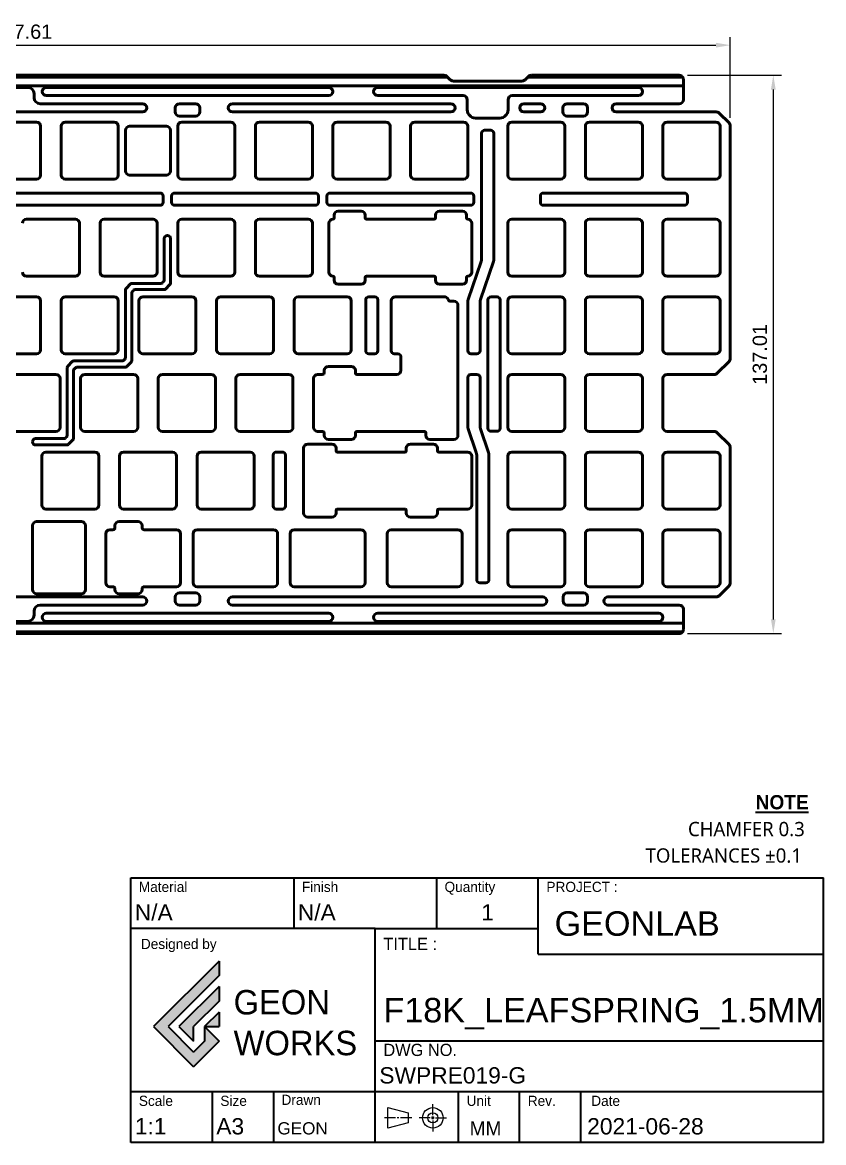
# Model space of a CAD drawing. Header units: millimetres. Extents: x 28 to 419, y 1 to 276.
# Drawn here: x 222 to 418.6, y 1 to 275.9 of the extents above; entities that cross this region are included whole.
import ezdxf

# ---------------------------------------------------------------- set-up
doc = ezdxf.new("R2010")
doc.units = ezdxf.units.MM
doc.header["$LTSCALE"] = 0.75
for name, color, linetype, lineweight in [('Dimensions', 7, 'Continuous', 25), ('TitleBlock', 7, 'Continuous', 35), ('Visible', 7, 'Continuous', 50)]:
    doc.layers.add(name, color=color, linetype=linetype, lineweight=lineweight)
doc.layers.add('SLD-0', color=7, linetype='Continuous')
doc.styles.add('MtXpl___1', font='')
doc.styles.add('MtXpl_Century_Gothic', font='GOTHIC.TTF')
doc.styles.add('MtXpl_OCR-A_BT', font='')
doc.styles.add('MtXpl_OCR-A_BT_1', font='')
doc.styles.get("Standard").update_dxf_attribs({"font": 'arial.ttf'})
doc.styles.get('MtXpl___1').set_extended_font_data('Malgun Gothic')
doc.styles.get('MtXpl_OCR-A_BT').set_extended_font_data('OCR-A BT')
doc.styles.get('MtXpl_OCR-A_BT_1').set_extended_font_data('OCR-A BT', bold=True)
doc.dimstyles.new('ISO-25', dxfattribs={"dimtxt": 3.5, "dimasz": 3.5, "dimexe": 2, "dimexo": 2, "dimgap": 1.5, "dimtad": 1, "dimdsep": 46, "dimtxsty": 'Standard', "dimcen": 0, "dimclrd": 256, "dimclre": 256, "dimclrt": 256, "dimazin": 2, "dimtp": 0.1, "dimtm": 0.1, "dimtfac": 0.714, "dimtmove": 0, "dimatfit": 3, "dimfxl": 1, "dimarcsym": 0})

# ---------------------------------------------------------------- blocks, each defined once
blk = doc.blocks.new('TITLEGW')
h = blk.add_hatch(color=256)
h.dxf.hatch_style = 1
h.paths.add_polyline_path([(-148.32, 40.97), (-148.32, 44.55), (-164.4, 28.46), (-154.57, 18.63), (-148.32, 24.89), (-151.89, 28.46), (-151.89, 24.89), (-154.57, 22.21), (-160.83, 28.46)])
h.paths.add_polyline_path([(-148.32, 34.72), (-148.32, 38.29), (-158.15, 28.46), (-154.57, 24.89), (-154.57, 28.46)], flags=17)
h.paths.add_polyline_path([(-148.32, 32.04), (-151.89, 28.46), (-148.32, 28.46)], flags=16)
for p, q in [((-170, 0), (-170, 65)), ((-170, 65), (0, 65)), ((-130, 65), (-130, 52.5)), ((-95, 65), (-95, 52.5)), ((-70, 46.25), (-70, 65)), ((0, 0), (0, 65)), ((-110, 52.5), (-170, 52.5)), ((-110, 0), (-110, 52.5)), ((-110, 52.5), (-70, 52.5)), ((-148.32, 44.55), (-164.4, 28.46)), ((-148.32, 44.55), (-148.32, 40.97)), ((-70, 46.25), (0, 46.25)), ((-148.32, 40.97), (-160.83, 28.46)), ((-148.32, 38.29), (-158.15, 28.46)), ((-148.32, 38.29), (-148.32, 34.72)), ((-148.32, 34.72), (-154.57, 28.46)), ((-148.32, 32.04), (-151.89, 28.46)), ((-148.32, 32.04), (-148.32, 28.46)), ((-164.4, 28.46), (-154.57, 18.63)), ((-160.83, 28.46), (-154.57, 22.21)), ((-158.15, 28.46), (-154.57, 24.89)), ((-154.57, 24.89), (-154.57, 28.46)), ((-151.89, 28.46), (-148.32, 24.89)), ((-151.89, 28.46), (-151.89, 24.89)), ((-151.89, 28.46), (-148.32, 28.46)), ((-148.32, 24.89), (-154.57, 18.63)), ((-151.89, 24.89), (-154.57, 22.21)), ((-110, 25), (0, 25)), ((-170, 12.5), (0, 12.5)), ((-150, 12.5), (-150, 0)), ((-135, 12.5), (-135, 0)), ((-89.58, 0), (-89.58, 12.5)), ((-74.58, 0), (-74.58, 12.5)), ((-59.58, 0), (-59.58, 12.5)), ((-95.57, 6.07), (-96.17, 6.07)), ((-95.87, 5.77), (-95.87, 6.37)), ((0, 0), (-170, 0))]:
    blk.add_line(p, q)
at = {"layer": 'SLD-0'}
for p, q in [((-106.93, 3.55), (-106.93, 8.59)), ((-106.93, 8.59), (-101.89, 7.33)), ((-95.87, 6.7), (-95.87, 9.44)), ((-105.04, 6.07), (-107.77, 6.07)), ((-104.2, 6.07), (-104.62, 6.07)), ((-101.05, 6.07), (-103.78, 6.07)), ((-101.89, 7.33), (-101.89, 4.81)), ((-96.5, 6.07), (-99.24, 6.07)), ((-95.24, 6.07), (-92.51, 6.07)), ((-95.24, 6.07), (-92.51, 6.07)), ((-101.89, 4.81), (-106.93, 3.55)), ((-95.87, 5.44), (-95.87, 2.71))]:
    blk.add_line(p, q, dxfattribs=at)
for radius in [2.52, 1.26]:
    blk.add_circle((-95.87, 6.07), radius, dxfattribs=at)
for s, height, style, p in [('%%UNOTE', 3.5, 'MtXpl_OCR-A_BT_1', (-16.67, 81.78)), ('CHAMFER 0.3', 3.5, 'MtXpl___1', (-33.28, 75.19)), ('TOLERANCES ±0.1', 3.5, 'MtXpl___1', (-43.68, 68.7)), ('Material', 2.5, 'MtXpl_OCR-A_BT', (-168, 61.5)), ('Finish', 2.5, 'MtXpl_OCR-A_BT', (-128, 61.5)), ('Quantity', 2.5, 'MtXpl_OCR-A_BT', (-93, 61.5)), ('PROJECT :', 2.5, 'MtXpl_OCR-A_BT', (-68, 61.5)), ('Designed by', 2.5, 'MtXpl_OCR-A_BT', (-167.5, 47.5)), ('TITLE :', 3, 'MtXpl_OCR-A_BT', (-108, 47.25)), ('DWG NO.', 3, 'MtXpl_OCR-A_BT', (-108, 21.25)), ('Scale', 2.5, 'MtXpl_OCR-A_BT', (-168, 9)), ('Size', 2.5, 'MtXpl_OCR-A_BT', (-148, 9)), ('Drawn', 2.5, 'MtXpl_OCR-A_BT', (-133, 9.25)), ('Unit', 2.5, 'MtXpl_OCR-A_BT', (-87.58, 9)), ('Rev.', 2.5, 'MtXpl_OCR-A_BT', (-72.58, 9)), ('Date', 2.5, 'MtXpl_OCR-A_BT', (-57, 9)), ('MM', 3.5, 'MtXpl_Century_Gothic', (-86.85, 1.75))]:
    blk.add_text(s, height=height, dxfattribs=dict(style=style)).set_placement(p)
at = {"insert": (-144.75, 37.44), "char_height": 6, "attachment_point": 1}
blk.add_mtext_dynamic_manual_height_columns('{\\fa Astro Space|b0|i0|c0|p2;GEON^JWORKS}', width=29.3157, gutter_width=12.5, heights=[0], dxfattribs=at)
for tag, p, height in [("MAT'L", (-169, 54.5), 4), ('FINISH', (-129, 54.5), 4), ('QUANTITY', (-84, 54.5), 4), ('PROJECT', (-66, 50.75), 6), ('TITLE_1', (-108, 29.5), 6), ('DWG_NO', (-109, 14.5), 4), ('SCALE', (-169, 2), 4), ('SIZE', (-149, 2), 4), ('CREATED_DATE', (-58, 2), 4), ('DRAWN', (-134, 2), 3)]:
    blk.add_attdef(tag, p, '', height=height)
blk = doc.blocks.new('*D18')
at = {"layer": 'Defpoints', "color": 0, "transparency": 16777216}
for p in [(395.685834, 270.313647), (48.073334, 250.514657), (395.685834, 250.514657)]:
    blk.add_point(p, dxfattribs=at)
at = {"layer": 'Dimensions', "lineweight": -2, "transparency": 16777216}
for p, q in [((48.073334, 252.514657), (48.073334, 272.313647)), ((395.685834, 252.514657), (395.685834, 272.313647)), ((51.573334, 270.313647), (392.185834, 270.313647))]:
    blk.add_line(p, q, dxfattribs=at)
at = {"layer": 'Dimensions', "transparency": 16777216}
for points in [[(51.573334, 270.89698), (51.573334, 269.730314), (48.073334, 270.313647)], [(392.185834, 270.89698), (392.185834, 269.730314), (395.685834, 270.313647)]]:
    blk.add_solid(points, dxfattribs=at)
at = {"layer": 'Dimensions', "transparency": 16777216, "insert": (221.879584, 273.601846), "char_height": 3.5, "attachment_point": 5}
blk.add_mtext('347.61', dxfattribs=at)
blk = doc.blocks.new('*D19')
at = {"layer": 'Defpoints', "color": 0, "transparency": 16777216}
for p in [(383.185834, 262.928871), (383.185834, 125.916371), (406.251896, 125.916371)]:
    blk.add_point(p, dxfattribs=at)
at = {"layer": 'Dimensions', "lineweight": -2, "transparency": 16777216}
for p, q in [((385.185834, 262.928871), (408.251896, 262.928871)), ((406.251896, 259.428871), (406.251896, 129.416371)), ((385.185834, 125.916371), (408.251896, 125.916371))]:
    blk.add_line(p, q, dxfattribs=at)
at = {"layer": 'Dimensions', "transparency": 16777216}
for points in [[(405.668563, 259.428871), (406.835229, 259.428871), (406.251896, 262.928871)], [(405.668563, 129.416371), (406.835229, 129.416371), (406.251896, 125.916371)]]:
    blk.add_solid(points, dxfattribs=at)
at = {"layer": 'Dimensions', "transparency": 16777216, "insert": (402.963697, 194.422621), "char_height": 3.5, "attachment_point": 5, "rotation": 90}
blk.add_mtext('137.01', dxfattribs=at)

msp = doc.modelspace()

# ---------------------------------------------------------------- linework, layer by layer
at = {"layer": 'Visible'}
for p, q in [((326.282, 262.5, 0.75), (59.753, 262.5, 0.75)), ((325.439, 262.929, 0.75), (60.573, 262.929, 0.75)), ((326.282, 262.5, 0.75), (326.146, 262.636, 0.75)), ((344.202, 261.454, 0.3), (328.157, 261.454, 0.3)), ((346.213, 262.636, 0.75), (346.077, 262.5, 0.75)), ((384.007, 262.5, 0.75), (346.077, 262.5, 0.75)), ((383.186, 262.929, 0.75), (346.92, 262.929, 0.75)), ((384.186, 260.358, 0.75), (59.573, 260.358, 0.75)), ((220.38, 259.923, 0.75), (223.38, 259.923, 0.75)), ((224.88, 258.423, 0.75), (224.88, 257.429, 0.75)), ((227.88, 259.929, 0.75), (297.186, 259.929, 0.75)), ((309.186, 259.929, 0.75), (373.186, 259.929, 0.75)), ((384.186, 256.929, 0.75), (384.186, 260.358, 0.75)), ((251.533, 255.929, 0.75), (226.38, 255.929, 0.75)), ((297.186, 257.929, 0.75), (227.88, 257.929, 0.75)), ((260.533, 255.929, 0.75), (264.533, 255.929, 0.75)), ((327.177, 255.929, 0.75), (273.533, 255.929, 0.75)), ((330.177, 257.929, 0.75), (309.186, 257.929, 0.75)), ((331.177, 254.429, 0.75), (331.177, 256.929, 0.75)), ((341.171, 256.929, 0.75), (341.171, 254.429, 0.75)), ((373.186, 257.929, 0.75), (342.171, 257.929, 0.75)), ((345.033, 255.929, 0.75), (349.177, 255.929, 0.75)), ((355.636, 255.929, 0.75), (359.686, 255.929, 0.75)), ((367.686, 255.929, 0.75), (383.186, 255.929, 0.75)), ((251.533, 253.929, 0.75), (192.226, 253.929, 0.75)), ((259.533, 253.929, 0.75), (259.533, 254.929, 0.75)), ((264.533, 252.929, 0.75), (260.533, 252.929, 0.75)), ((265.533, 254.929, 0.75), (265.533, 253.929, 0.75)), ((327.177, 253.929, 0.75), (273.533, 253.929, 0.75)), ((349.177, 253.929, 0.75), (345.033, 253.929, 0.75)), ((354.636, 253.929, 0.75), (354.636, 254.929, 0.75)), ((359.686, 252.929, 0.75), (355.636, 252.929, 0.75)), ((360.686, 254.929, 0.75), (360.686, 253.929, 0.75)), ((392.272, 253.929, 0.75), (367.686, 253.929, 0.75)), ((395.393, 251.222, 0.75), (392.979, 253.636, 0.75)), ((213.498, 251.429, 0.75), (225.498, 251.429, 0.75)), ((226.498, 250.429, 0.75), (226.498, 238.429, 0.75)), ((231.548, 238.429, 0.75), (231.548, 250.429, 0.75)), ((232.548, 251.429, 0.75), (244.548, 251.429, 0.75)), ((245.548, 250.429, 0.75), (245.548, 238.429, 0.75)), ((248.336, 250.429, 0.75), (257.336, 250.429, 0.75)), ((260.123, 238.429, 0.75), (260.123, 250.429, 0.75)), ((261.123, 251.429, 0.75), (273.123, 251.429, 0.75)), ((274.123, 250.429, 0.75), (274.123, 238.429, 0.75)), ((279.173, 238.429, 0.75), (279.173, 250.429, 0.75)), ((280.173, 251.429, 0.75), (292.173, 251.429, 0.75)), ((293.173, 250.429, 0.75), (293.173, 238.429, 0.75)), ((298.223, 238.429, 0.75), (298.223, 250.429, 0.75)), ((299.223, 251.429, 0.75), (311.223, 251.429, 0.75)), ((312.223, 250.429, 0.75), (312.223, 238.429, 0.75)), ((317.273, 238.429, 0.75), (317.273, 250.429, 0.75)), ((318.273, 251.429, 0.75), (330.273, 251.429, 0.75)), ((331.273, 250.429, 0.75), (331.273, 238.429, 0.75)), ((339.171, 252.429, 0.75), (333.177, 252.429, 0.75)), ((341.086, 238.429, 0.75), (341.086, 250.429, 0.75)), ((342.086, 251.429, 0.75), (354.086, 251.429, 0.75)), ((355.086, 250.429, 0.75), (355.086, 238.429, 0.75)), ((360.136, 238.429, 0.75), (360.136, 250.429, 0.75)), ((361.136, 251.429, 0.75), (373.136, 251.429, 0.75)), ((374.136, 250.429, 0.75), (374.136, 238.429, 0.75)), ((379.186, 238.429, 0.75), (379.186, 250.429, 0.75)), ((380.186, 251.429, 0.75), (392.186, 251.429, 0.75)), ((393.186, 250.429, 0.75), (393.186, 238.429, 0.75)), ((395.686, 193.431, 0.75), (395.686, 250.515, 0.75)), ((247.336, 239.429, 0.75), (247.336, 249.429, 0.75)), ((258.336, 249.429, 0.75), (258.336, 239.429, 0.75)), ((334.68, 239.429, 0.75), (334.68, 248.679, 0.75)), ((335.43, 249.429, 0.75), (336.93, 249.429, 0.75)), ((337.68, 248.679, 0.75), (337.68, 239.429, 0.75)), ((334.679, 226.616, 0.75), (334.68, 239.429, 0.75)), ((337.68, 239.429, 0.75), (337.679, 226.616, 0.75)), ((225.498, 237.429, 0.75), (213.498, 237.429, 0.75)), ((244.548, 237.429, 0.75), (232.548, 237.429, 0.75)), ((257.336, 238.429, 0.75), (248.336, 238.429, 0.75)), ((273.123, 237.429, 0.75), (261.123, 237.429, 0.75)), ((292.173, 237.429, 0.75), (280.173, 237.429, 0.75)), ((311.223, 237.429, 0.75), (299.223, 237.429, 0.75)), ((330.273, 237.429, 0.75), (318.273, 237.429, 0.75)), ((354.086, 237.429, 0.75), (342.086, 237.429, 0.75)), ((373.136, 237.429, 0.75), (361.136, 237.429, 0.75)), ((392.186, 237.429, 0.75), (380.186, 237.429, 0.75)), ((211.748, 234.023, 0.75), (255.823, 234.023, 0.75)), ((259.373, 234.023, 0.75), (293.923, 234.023, 0.75)), ((297.473, 234.023, 0.75), (332.023, 234.023, 0.75)), ((349.861, 234.023, 0.75), (384.411, 234.023, 0.75)), ((255.823, 231.023, 0.75), (211.748, 231.023, 0.75)), ((256.573, 233.273, 0.75), (256.573, 231.773, 0.75)), ((258.623, 231.773, 0.75), (258.623, 233.273, 0.75)), ((293.923, 231.023, 0.75), (259.373, 231.023, 0.75)), ((294.673, 233.273, 0.75), (294.673, 231.773, 0.75)), ((296.723, 231.773, 0.75), (296.723, 233.273, 0.75)), ((332.023, 231.023, 0.75), (297.473, 231.023, 0.75)), ((332.773, 233.273, 0.75), (332.773, 231.773, 0.75)), ((349.111, 231.773, 0.75), (349.111, 233.273, 0.75)), ((384.411, 231.023, 0.75), (349.861, 231.023, 0.75)), ((385.161, 233.273, 0.75), (385.161, 231.773, 0.75)), ((298.483, 227.916, 0.75), (298.483, 228.578, 0.75)), ((299.483, 229.578, 0.75), (305.138, 229.578, 0.75)), ((306.138, 228.578, 0.75), (306.138, 227.916, 0.75)), ((323.359, 227.916, 0.75), (323.359, 228.578, 0.75)), ((324.359, 229.578, 0.75), (330.014, 229.578, 0.75)), ((331.014, 228.578, 0.75), (331.014, 227.916, 0.75)), ((223.023, 227.616, 0.75), (235.023, 227.616, 0.75)), ((236.023, 226.616, 0.75), (236.023, 214.616, 0.75)), ((241.073, 214.616, 0.75), (241.073, 226.616, 0.75)), ((242.073, 227.616, 0.75), (254.073, 227.616, 0.75)), ((255.073, 226.616, 0.75), (255.073, 214.616, 0.75)), ((260.123, 214.616, 0.75), (260.123, 226.616, 0.75)), ((261.123, 227.616, 0.75), (273.123, 227.616, 0.75)), ((274.123, 226.616, 0.75), (274.123, 214.616, 0.75)), ((279.173, 214.616, 0.75), (279.173, 226.616, 0.75)), ((280.173, 227.616, 0.75), (292.173, 227.616, 0.75)), ((293.173, 226.616, 0.75), (293.173, 214.616, 0.75)), ((297.224, 214.616, 0.75), (297.224, 226.616, 0.75)), ((306.438, 227.616, 0.75), (323.059, 227.616, 0.75)), ((332.272, 226.616, 0.75), (332.272, 214.616, 0.75)), ((334.679, 217.906, 0.75), (334.679, 226.616, 0.75)), ((337.679, 226.616, 0.75), (337.679, 217.906, 0.75)), ((341.086, 214.616, 0.75), (341.086, 226.616, 0.75)), ((342.086, 227.616, 0.75), (354.086, 227.616, 0.75)), ((355.086, 226.616, 0.75), (355.086, 214.616, 0.75)), ((360.136, 214.616, 0.75), (360.136, 226.616, 0.75)), ((361.136, 227.616, 0.75), (373.136, 227.616, 0.75)), ((374.136, 226.616, 0.75), (374.136, 214.616, 0.75)), ((379.186, 214.616, 0.75), (379.186, 226.616, 0.75)), ((380.186, 227.616, 0.75), (392.186, 227.616, 0.75)), ((393.186, 226.616, 0.75), (393.186, 214.616, 0.75)), ((256.823, 212.673, 0.75), (256.823, 222.866, 0.75)), ((257.573, 223.616, 0.75), (257.623, 223.616, 0.75)), ((258.373, 222.866, 0.75), (258.373, 211.923, 0.75)), ((331.403, 207.878, 0.75), (334.574, 217.266, 0.75)), ((337.574, 217.266, 0.75), (334.403, 207.878, 0.75)), ((235.023, 213.616, 0.75), (223.023, 213.616, 0.75)), ((254.073, 213.616, 0.75), (242.073, 213.616, 0.75)), ((247.445, 210.613, 0.75), (248.552, 211.72, 0.75)), ((248.905, 211.866, 0.75), (256.016, 211.866, 0.75)), ((256.677, 212.32, 0.75), (256.37, 212.013, 0.75)), ((273.123, 213.616, 0.75), (261.123, 213.616, 0.75)), ((292.173, 213.616, 0.75), (280.173, 213.616, 0.75)), ((298.483, 212.654, 0.75), (298.483, 213.317, 0.75)), ((306.138, 213.316, 0.75), (306.138, 212.654, 0.75)), ((323.059, 213.616, 0.75), (306.438, 213.616, 0.75)), ((323.359, 212.654, 0.75), (323.359, 213.316, 0.75)), ((331.014, 213.317, 0.75), (331.014, 212.654, 0.75)), ((354.086, 213.616, 0.75), (342.086, 213.616, 0.75)), ((373.136, 213.616, 0.75), (361.136, 213.616, 0.75)), ((392.186, 213.616, 0.75), (380.186, 213.616, 0.75)), ((247.298, 193.623, 0.75), (247.298, 210.259, 0.75)), ((248.848, 209.509, 0.75), (248.848, 192.873, 0.75)), ((248.995, 209.863, 0.75), (249.302, 210.17, 0.75)), ((256.766, 210.316, 0.75), (249.655, 210.316, 0.75)), ((258.227, 211.57, 0.75), (257.12, 210.463, 0.75)), ((305.138, 211.654, 0.75), (299.483, 211.654, 0.75)), ((330.014, 211.654, 0.75), (324.359, 211.654, 0.75)), ((213.498, 208.566, 0.75), (225.498, 208.566, 0.75)), ((226.498, 207.566, 0.75), (226.498, 195.566, 0.75)), ((231.548, 195.566, 0.75), (231.548, 207.566, 0.75)), ((232.548, 208.566, 0.75), (244.548, 208.566, 0.75)), ((245.548, 207.566, 0.75), (245.548, 195.566, 0.75)), ((250.598, 195.566, 0.75), (250.598, 207.566, 0.75)), ((251.598, 208.566, 0.75), (263.598, 208.566, 0.75)), ((264.598, 207.566, 0.75), (264.598, 195.566, 0.75)), ((269.648, 195.566, 0.75), (269.648, 207.566, 0.75)), ((270.648, 208.566, 0.75), (282.648, 208.566, 0.75)), ((283.648, 207.566, 0.75), (283.648, 195.566, 0.75)), ((288.698, 195.566, 0.75), (288.698, 207.566, 0.75)), ((289.698, 208.566, 0.75), (301.698, 208.566, 0.75)), ((302.698, 207.566, 0.75), (302.698, 195.566, 0.75)), ((306.242, 195.316, 0.75), (306.242, 207.816, 0.75)), ((306.992, 208.566, 0.75), (308.492, 208.566, 0.75)), ((309.242, 207.816, 0.75), (309.242, 195.316, 0.75)), ((312.511, 207.566, 0.75), (312.511, 195.316, 0.75)), ((313.511, 208.566, 0.75), (325.511, 208.566, 0.75)), ((327.13, 207.481, 0.75), (327.892, 207.481, 0.75)), ((328.892, 206.481, 0.75), (328.892, 174.554, 0.75)), ((331.298, 195.316, 0.75), (331.298, 207.238, 0.75)), ((334.298, 207.238, 0.75), (334.298, 195.316, 0.75)), ((336.242, 176.316, 0.75), (336.242, 207.816, 0.75)), ((336.992, 208.566, 0.75), (338.492, 208.566, 0.75)), ((339.242, 207.816, 0.75), (339.242, 176.316, 0.75)), ((341.086, 195.566, 0.75), (341.086, 207.566, 0.75)), ((342.086, 208.566, 0.75), (354.086, 208.566, 0.75)), ((355.086, 207.566, 0.75), (355.086, 195.566, 0.75)), ((360.136, 195.566, 0.75), (360.136, 207.566, 0.75)), ((361.136, 208.566, 0.75), (373.136, 208.566, 0.75)), ((374.136, 207.566, 0.75), (374.136, 195.566, 0.75)), ((379.186, 195.566, 0.75), (379.186, 207.566, 0.75)), ((380.186, 208.566, 0.75), (392.186, 208.566, 0.75)), ((393.186, 207.566, 0.75), (393.186, 195.566, 0.75)), ((225.498, 194.566, 0.75), (213.498, 194.566, 0.75)), ((244.548, 194.566, 0.75), (232.548, 194.566, 0.75)), ((233.157, 191.563, 0.75), (234.264, 192.67, 0.75)), ((234.618, 192.816, 0.75), (246.491, 192.816, 0.75)), ((247.152, 193.27, 0.75), (246.845, 192.963, 0.75)), ((248.702, 192.52, 0.75), (247.595, 191.413, 0.75)), ((263.598, 194.566, 0.75), (251.598, 194.566, 0.75)), ((282.648, 194.566, 0.75), (270.648, 194.566, 0.75)), ((301.698, 194.566, 0.75), (289.698, 194.566, 0.75)), ((308.492, 194.566, 0.75), (306.992, 194.566, 0.75)), ((314.142, 194.566, 0.75), (313.261, 194.566, 0.75)), ((314.892, 190.516, 0.75), (314.892, 193.816, 0.75)), ((333.548, 194.566, 0.75), (332.048, 194.566, 0.75)), ((354.086, 194.566, 0.75), (342.086, 194.566, 0.75)), ((373.136, 194.566, 0.75), (361.136, 194.566, 0.75)), ((392.186, 194.566, 0.75), (380.186, 194.566, 0.75)), ((392.479, 189.809, 0.75), (395.393, 192.723, 0.75)), ((233.011, 174.573, 0.75), (233.011, 191.209, 0.75)), ((234.561, 190.459, 0.75), (234.561, 173.823, 0.75)), ((234.707, 190.813, 0.75), (235.014, 191.12, 0.75)), ((247.241, 191.266, 0.75), (235.368, 191.266, 0.75)), ((296.095, 190.016, 0.75), (296.095, 190.478, 0.75)), ((297.095, 191.478, 0.75), (302.743, 191.478, 0.75)), ((303.743, 190.478, 0.75), (303.743, 189.816, 0.75)), ((218.261, 189.516, 0.75), (230.261, 189.516, 0.75)), ((231.261, 188.516, 0.75), (231.261, 176.516, 0.75)), ((236.311, 176.516, 0.75), (236.311, 188.516, 0.75)), ((237.311, 189.516, 0.75), (249.311, 189.516, 0.75)), ((250.311, 188.516, 0.75), (250.311, 176.516, 0.75)), ((255.361, 176.516, 0.75), (255.361, 188.516, 0.75)), ((256.361, 189.516, 0.75), (268.361, 189.516, 0.75)), ((269.361, 188.516, 0.75), (269.361, 176.516, 0.75)), ((274.411, 176.516, 0.75), (274.411, 188.516, 0.75)), ((275.411, 189.516, 0.75), (287.411, 189.516, 0.75)), ((288.411, 188.516, 0.75), (288.411, 176.516, 0.75)), ((293.461, 188.516, 0.75), (293.461, 176.516, 0.75)), ((295.595, 189.516, 0.75), (294.461, 189.516, 0.75)), ((304.043, 189.516, 0.75), (313.899, 189.516, 0.75)), ((331.298, 176.845, 0.75), (331.298, 188.766, 0.75)), ((332.048, 189.516, 0.75), (333.548, 189.516, 0.75)), ((334.298, 188.766, 0.75), (334.298, 176.845, 0.75)), ((341.086, 176.516, 0.75), (341.086, 188.516, 0.75)), ((342.086, 189.516, 0.75), (354.086, 189.516, 0.75)), ((355.086, 188.516, 0.75), (355.086, 176.516, 0.75)), ((360.136, 176.516, 0.75), (360.136, 188.516, 0.75)), ((361.136, 189.516, 0.75), (373.136, 189.516, 0.75)), ((374.136, 188.516, 0.75), (374.136, 176.516, 0.75)), ((379.186, 176.516, 0.75), (379.186, 188.516, 0.75)), ((380.186, 189.516, 0.75), (391.772, 189.516, 0.75)), ((333.383, 170.343, 0.75), (331.403, 176.205, 0.75)), ((334.403, 176.205, 0.75), (336.383, 170.343, 0.75)), ((230.261, 175.516, 0.75), (218.261, 175.516, 0.75)), ((225.236, 173.766, 0.75), (232.204, 173.766, 0.75)), ((232.864, 174.22, 0.75), (232.557, 173.913, 0.75)), ((234.414, 173.47, 0.75), (233.307, 172.363, 0.75)), ((249.311, 175.516, 0.75), (237.311, 175.516, 0.75)), ((268.361, 175.516, 0.75), (256.361, 175.516, 0.75)), ((287.411, 175.516, 0.75), (275.411, 175.516, 0.75)), ((294.461, 175.516, 0.75), (295.595, 175.516, 0.75)), ((296.095, 174.554, 0.75), (296.095, 175.016, 0.75)), ((302.75, 173.554, 0.75), (297.095, 173.554, 0.75)), ((303.75, 175.216, 0.75), (303.75, 174.554, 0.75)), ((304.05, 175.516, 0.75), (320.671, 175.516, 0.75)), ((320.971, 174.554, 0.75), (320.971, 175.216, 0.75)), ((327.892, 173.554, 0.75), (321.971, 173.554, 0.75)), ((338.492, 175.566, 0.75), (336.992, 175.566, 0.75)), ((354.086, 175.516, 0.75), (342.086, 175.516, 0.75)), ((373.136, 175.516, 0.75), (361.136, 175.516, 0.75)), ((391.772, 175.516, 0.75), (380.186, 175.516, 0.75)), ((395.393, 172.309, 0.75), (392.479, 175.223, 0.75)), ((224.486, 172.966, 0.75), (224.486, 173.016, 0.75)), ((232.954, 172.216, 0.75), (225.236, 172.216, 0.75)), ((227.786, 170.466, 0.75), (239.786, 170.466, 0.75)), ((246.836, 170.466, 0.75), (258.836, 170.466, 0.75)), ((265.886, 170.466, 0.75), (277.886, 170.466, 0.75)), ((284.302, 170.466, 0.75), (285.802, 170.466, 0.75)), ((291.025, 155.504, 0.75), (291.025, 171.428, 0.75)), ((292.025, 172.428, 0.75), (297.98, 172.428, 0.75)), ((298.98, 171.428, 0.75), (298.98, 170.766, 0.75)), ((299.28, 170.466, 0.75), (315.901, 170.466, 0.75)), ((316.201, 170.766, 0.75), (316.201, 171.428, 0.75)), ((317.201, 172.428, 0.75), (322.856, 172.428, 0.75)), ((323.856, 171.428, 0.75), (323.856, 170.766, 0.75)), ((324.156, 170.466, 0.75), (331.273, 170.466, 0.75)), ((342.086, 170.466, 0.75), (354.086, 170.466, 0.75)), ((361.136, 170.466, 0.75), (373.136, 170.466, 0.75)), ((380.186, 170.466, 0.75), (392.186, 170.466, 0.75)), ((395.686, 138.331, 0.75), (395.686, 171.602, 0.75)), ((226.786, 157.466, 0.75), (226.786, 169.466, 0.75)), ((240.786, 169.466, 0.75), (240.786, 157.466, 0.75)), ((245.836, 157.466, 0.75), (245.836, 169.466, 0.75)), ((259.836, 169.466, 0.75), (259.836, 157.466, 0.75)), ((264.886, 157.466, 0.75), (264.886, 169.466, 0.75)), ((278.886, 169.466, 0.75), (278.886, 157.466, 0.75)), ((283.552, 157.216, 0.75), (283.552, 169.716, 0.75)), ((286.552, 169.716, 0.75), (286.552, 157.216, 0.75)), ((332.273, 169.466, 0.75), (332.273, 157.466, 0.75)), ((333.488, 139.166, 0.75), (333.488, 169.703, 0.75)), ((336.488, 169.703, 0.75), (336.488, 139.166, 0.75)), ((341.086, 157.466, 0.75), (341.086, 169.466, 0.75)), ((355.086, 169.466, 0.75), (355.086, 157.466, 0.75)), ((360.136, 157.466, 0.75), (360.136, 169.466, 0.75)), ((374.136, 169.466, 0.75), (374.136, 157.466, 0.75)), ((379.186, 157.466, 0.75), (379.186, 169.466, 0.75)), ((393.186, 169.466, 0.75), (393.186, 157.466, 0.75)), ((239.786, 156.466, 0.75), (227.786, 156.466, 0.75)), ((258.836, 156.466, 0.75), (246.836, 156.466, 0.75)), ((277.886, 156.466, 0.75), (265.886, 156.466, 0.75)), ((285.802, 156.466, 0.75), (284.302, 156.466, 0.75)), ((297.98, 154.504, 0.75), (292.025, 154.504, 0.75)), ((298.98, 156.166, 0.75), (298.98, 155.504, 0.75)), ((315.901, 156.466, 0.75), (299.28, 156.466, 0.75)), ((316.201, 155.504, 0.75), (316.201, 156.166, 0.75)), ((322.856, 154.504, 0.75), (317.201, 154.504, 0.75)), ((323.856, 156.166, 0.75), (323.856, 155.504, 0.75)), ((331.273, 156.466, 0.75), (324.156, 156.466, 0.75)), ((354.086, 156.466, 0.75), (342.086, 156.466, 0.75)), ((373.136, 156.466, 0.75), (361.136, 156.466, 0.75)), ((392.186, 156.466, 0.75), (380.186, 156.466, 0.75)), ((224.508, 136.717, 0.75), (224.508, 152.417, 0.75)), ((225.508, 153.417, 0.75), (236.508, 153.417, 0.75)), ((237.508, 152.417, 0.75), (237.508, 136.717, 0.75)), ((243.456, 151.416, 0.75), (244.231, 151.416, 0.75)), ((244.731, 151.916, 0.75), (244.731, 152.416, 0.75)), ((245.731, 153.416, 0.75), (250.386, 153.416, 0.75)), ((251.386, 152.416, 0.75), (251.386, 151.916, 0.75)), ((251.886, 151.416, 0.75), (259.836, 151.416, 0.75)), ((264.886, 151.416, 0.75), (283.648, 151.416, 0.75)), ((288.698, 151.416, 0.75), (305.078, 151.416, 0.75)), ((312.511, 151.416, 0.75), (328.891, 151.416, 0.75)), ((342.086, 151.416, 0.75), (354.086, 151.416, 0.75)), ((361.136, 151.416, 0.75), (373.136, 151.416, 0.75)), ((380.186, 151.416, 0.75), (392.186, 151.416, 0.75)), ((242.456, 138.416, 0.75), (242.456, 150.416, 0.75)), ((260.836, 150.416, 0.75), (260.836, 138.416, 0.75)), ((263.886, 138.416, 0.75), (263.886, 150.416, 0.75)), ((284.648, 150.416, 0.75), (284.648, 138.416, 0.75)), ((287.698, 138.416, 0.75), (287.698, 150.416, 0.75)), ((306.078, 150.416, 0.75), (306.078, 138.416, 0.75)), ((311.511, 138.416, 0.75), (311.511, 150.416, 0.75)), ((329.891, 150.416, 0.75), (329.891, 138.416, 0.75)), ((341.086, 138.416, 0.75), (341.086, 150.416, 0.75)), ((355.086, 150.416, 0.75), (355.086, 138.416, 0.75)), ((360.136, 138.416, 0.75), (360.136, 150.416, 0.75)), ((374.136, 150.416, 0.75), (374.136, 138.416, 0.75)), ((379.186, 138.416, 0.75), (379.186, 150.416, 0.75)), ((393.186, 150.416, 0.75), (393.186, 138.416, 0.75)), ((335.738, 138.416, 0.75), (334.238, 138.416, 0.75)), ((392.979, 135.209, 0.75), (395.393, 137.623, 0.75)), ((192.226, 134.916, 0.75), (251.533, 134.916, 0.75)), ((236.508, 135.717, 0.75), (225.508, 135.717, 0.75)), ((244.231, 137.416, 0.75), (243.456, 137.416, 0.75)), ((244.731, 136.716, 0.75), (244.731, 136.916, 0.75)), ((250.386, 135.716, 0.75), (245.731, 135.716, 0.75)), ((251.386, 136.916, 0.75), (251.386, 136.716, 0.75)), ((259.836, 137.416, 0.75), (251.886, 137.416, 0.75)), ((259.533, 133.916, 0.75), (259.533, 134.916, 0.75)), ((260.533, 135.916, 0.75), (264.533, 135.916, 0.75)), ((283.648, 137.416, 0.75), (264.886, 137.416, 0.75)), ((265.533, 134.916, 0.75), (265.533, 133.916, 0.75)), ((273.533, 134.916, 0.75), (349.686, 134.916, 0.75)), ((305.078, 137.416, 0.75), (288.698, 137.416, 0.75)), ((328.891, 137.416, 0.75), (312.511, 137.416, 0.75)), ((354.086, 137.416, 0.75), (342.086, 137.416, 0.75)), ((354.686, 133.916, 0.75), (354.686, 134.916, 0.75)), ((355.686, 135.916, 0.75), (359.686, 135.916, 0.75)), ((360.686, 134.916, 0.75), (360.686, 133.916, 0.75)), ((373.136, 137.416, 0.75), (361.136, 137.416, 0.75)), ((365.686, 134.916, 0.75), (392.272, 134.916, 0.75)), ((392.186, 137.416, 0.75), (380.186, 137.416, 0.75)), ((251.533, 132.916, 0.75), (226.38, 132.916, 0.75)), ((264.533, 132.916, 0.75), (260.533, 132.916, 0.75)), ((349.686, 132.916, 0.75), (273.533, 132.916, 0.75)), ((359.686, 132.916, 0.75), (355.686, 132.916, 0.75)), ((383.186, 132.916, 0.75), (365.686, 132.916, 0.75)), ((224.88, 131.416, 0.75), (224.88, 130.423, 0.75)), ((227.88, 130.916, 0.75), (297.186, 130.916, 0.75)), ((309.186, 130.916, 0.75), (378.186, 130.916, 0.75)), ((384.186, 128.488, 0.75), (384.186, 131.916, 0.75)), ((59.573, 128.488, 0.75), (384.186, 128.488, 0.75)), ((223.38, 128.923, 0.75), (220.38, 128.923, 0.75)), ((297.186, 128.916, 0.75), (227.88, 128.916, 0.75)), ((378.186, 128.916, 0.75), (309.186, 128.916, 0.75)), ((384.007, 126.345, 0.75), (59.753, 126.345, 0.75)), ((60.573, 125.916, 0.75), (383.186, 125.916, 0.75))]:
    msp.add_line(p, q, dxfattribs=at)
at = {"layer": 'Visible', "extrusion": (0, 0, -1)}
for centre, radius, start, end in [((-325.439, 261.929, -0.75), 1, 90, 135), ((-346.92, 261.929, -0.75), 1, 45, 90), ((-223.38, 258.423, -0.75), 1.5, 90, 180), ((-227.88, 258.929, -0.75), 1, 270, 90), ((-297.186, 258.929, -0.75), 1, 90, 270), ((-309.186, 258.929, -0.75), 1, 270, 90), ((-373.186, 258.929, -0.75), 1, 90, 270), ((-251.533, 254.929, -0.75), 1, 90, 270), ((-260.533, 254.929, -0.75), 1, 0, 90), ((-264.533, 254.929, -0.75), 1, 90, 180), ((-273.533, 254.929, -0.75), 1, 270, 90), ((-327.177, 254.929, -0.75), 1, 90, 270), ((-345.033, 254.929, -0.75), 1, 270, 90), ((-349.177, 254.929, -0.75), 1, 90, 270), ((-355.636, 254.929, -0.75), 1, 0, 90), ((-367.686, 254.929, -0.75), 1, 270, 90), ((-383.186, 256.929, -0.75), 1, 180, 270), ((-260.533, 253.929, -0.75), 1, 270, 0), ((-264.533, 253.929, -0.75), 1, 180, 270), ((-333.177, 254.429, -0.75), 2, 270, 0), ((-339.171, 254.429, -0.75), 2, 180, 270), ((-355.636, 253.929, -0.75), 1, 270, 0), ((-392.272, 252.929, -0.75), 1, 90, 135), ((-225.498, 250.429, -0.75), 1, 90, 180), ((-232.548, 250.429, -0.75), 1, 0, 90), ((-244.548, 250.429, -0.75), 1, 90, 180), ((-248.336, 249.429, -0.75), 1, 0, 90), ((-257.336, 249.429, -0.75), 1, 90, 180), ((-261.123, 250.429, -0.75), 1, 0, 90), ((-280.173, 250.429, -0.75), 1, 0, 90), ((-292.173, 250.429, -0.75), 1, 90, 180), ((-299.223, 250.429, -0.75), 1, 0, 90), ((-318.273, 250.429, -0.75), 1, 0, 90), ((-342.086, 250.429, -0.75), 1, 0, 90), ((-361.136, 250.429, -0.75), 1, 0, 90), ((-373.136, 250.429, -0.75), 1, 90, 180), ((-380.186, 250.429, -0.75), 1, 0, 90), ((-392.186, 250.429, -0.75), 1, 90, 180), ((-248.336, 239.429, -0.75), 1, 270, 0), ((-257.336, 239.429, -0.75), 1, 180, 270), ((-225.498, 238.429, -0.75), 1, 180, 270), ((-232.548, 238.429, -0.75), 1, 270, 0), ((-244.548, 238.429, -0.75), 1, 180, 270), ((-261.123, 238.429, -0.75), 1, 270, 0), ((-273.123, 238.429, -0.75), 1, 180, 270), ((-280.173, 238.429, -0.75), 1, 270, 0), ((-292.173, 238.429, -0.75), 1, 180, 270), ((-299.223, 238.429, -0.75), 1, 270, 0), ((-311.223, 238.429, -0.75), 1, 180, 270), ((-318.273, 238.429, -0.75), 1, 270, 0), ((-330.273, 238.429, -0.75), 1, 180, 270), ((-342.086, 238.429, -0.75), 1, 270, 0), ((-354.086, 238.429, -0.75), 1, 180, 270), ((-373.136, 238.429, -0.75), 1, 180, 270), ((-380.186, 238.429, -0.75), 1, 270, 0), ((-255.823, 233.273, -0.75), 0.75, 90, 180), ((-259.373, 233.273, -0.75), 0.75, 0, 90), ((-293.923, 233.273, -0.75), 0.75, 90, 180), ((-297.473, 233.273, -0.75), 0.75, 0, 90), ((-332.023, 233.273, -0.75), 0.75, 90, 180), ((-349.861, 233.273, -0.75), 0.75, 0, 90), ((-384.411, 233.273, -0.75), 0.75, 90, 180), ((-255.823, 231.773, -0.75), 0.75, 180, 270), ((-259.373, 231.773, -0.75), 0.75, 270, 0), ((-293.923, 231.773, -0.75), 0.75, 180, 270), ((-297.473, 231.773, -0.75), 0.75, 270, 0), ((-332.023, 231.773, -0.75), 0.75, 180, 270), ((-349.861, 231.773, -0.75), 0.75, 270, 0), ((-384.411, 231.773, -0.75), 0.75, 180, 270), ((-299.483, 228.578, -0.75), 1, 0, 90), ((-305.138, 228.578, -0.75), 1, 90, 180), ((-324.359, 228.578, -0.75), 1, 0, 90), ((-330.014, 228.578, -0.75), 1, 90, 180), ((-223.023, 226.616, -0.75), 1, 0, 90), ((-242.073, 226.616, -0.75), 1, 0, 90), ((-254.073, 226.616, -0.75), 1, 90, 180), ((-261.123, 226.616, -0.75), 1, 0, 90), ((-273.123, 226.616, -0.75), 1, 90, 180), ((-280.173, 226.616, -0.75), 1, 0, 90), ((-292.173, 226.616, -0.75), 1, 90, 180), ((-298.224, 226.616, -0.75), 1, 0, 88.18063), ((-342.086, 226.616, -0.75), 1, 0, 90), ((-354.086, 226.616, -0.75), 1, 90, 180), ((-361.136, 226.616, -0.75), 1, 0, 90), ((-373.136, 226.616, -0.75), 1, 90, 180), ((-380.186, 226.616, -0.75), 1, 0, 90), ((-392.186, 226.616, -0.75), 1, 90, 180), ((-257.573, 222.866, -0.75), 0.75, 0, 90), ((-257.623, 222.866, -0.75), 0.75, 90, 180), ((-332.679, 217.906, -0.75), 2, 180, 198.66003), ((-223.023, 214.616, -0.75), 1, 270, 0), ((-235.023, 214.616, -0.75), 1, 180, 270), ((-242.073, 214.616, -0.75), 1, 270, 0), ((-254.073, 214.616, -0.75), 1, 180, 270), ((-273.123, 214.616, -0.75), 1, 180, 270), ((-280.173, 214.616, -0.75), 1, 270, 0), ((-292.173, 214.616, -0.75), 1, 180, 270), ((-298.224, 214.616, -0.75), 1, 271.81937, 0), ((-331.272, 214.616, -0.75), 1, 180, 268.18063), ((-342.086, 214.616, -0.75), 1, 270, 0), ((-354.086, 214.616, -0.75), 1, 180, 270), ((-373.136, 214.616, -0.75), 1, 180, 270), ((-392.186, 214.616, -0.75), 1, 180, 270), ((-248.905, 211.366, -0.75), 0.5, 45, 90), ((-256.016, 212.366, -0.75), 0.5, 225, 270), ((-256.323, 212.673, -0.75), 0.5, 180, 225), ((-257.873, 211.923, -0.75), 0.5, 180, 225), ((-299.483, 212.654, -0.75), 1, 270, 0), ((-305.138, 212.654, -0.75), 1, 180, 270), ((-324.359, 212.654, -0.75), 1, 270, 0), ((-330.014, 212.654, -0.75), 1, 180, 270), ((-247.798, 210.259, -0.75), 0.5, 0, 45), ((-249.348, 209.509, -0.75), 0.5, 0, 45), ((-249.655, 209.816, -0.75), 0.5, 45, 90), ((-256.766, 210.816, -0.75), 0.5, 225, 270), ((-225.498, 207.566, -0.75), 1, 90, 180), ((-232.548, 207.566, -0.75), 1, 0, 90), ((-244.548, 207.566, -0.75), 1, 90, 180), ((-251.598, 207.566, -0.75), 1, 0, 90), ((-263.598, 207.566, -0.75), 1, 90, 180), ((-270.648, 207.566, -0.75), 1, 0, 90), ((-282.648, 207.566, -0.75), 1, 90, 180), ((-289.698, 207.566, -0.75), 1, 0, 90), ((-306.992, 207.816, -0.75), 0.75, 0, 90), ((-308.492, 207.816, -0.75), 0.75, 90, 180), ((-313.511, 207.566, -0.75), 1, 0, 90), ((-325.511, 207.566, -0.75), 1, 90, 157.66254), ((-327.13, 208.231, -0.75), 0.75, 270, 337.66254), ((-327.892, 206.481, -0.75), 1, 90, 180), ((-333.298, 207.238, -0.75), 2, 0, 18.66003), ((-342.086, 207.566, -0.75), 1, 0, 90), ((-354.086, 207.566, -0.75), 1, 90, 180), ((-361.136, 207.566, -0.75), 1, 0, 90), ((-373.136, 207.566, -0.75), 1, 90, 180), ((-380.186, 207.566, -0.75), 1, 0, 90), ((-392.186, 207.566, -0.75), 1, 90, 180), ((-225.498, 195.566, -0.75), 1, 180, 270), ((-232.548, 195.566, -0.75), 1, 270, 0), ((-244.548, 195.566, -0.75), 1, 180, 270), ((-251.598, 195.566, -0.75), 1, 270, 0), ((-263.598, 195.566, -0.75), 1, 180, 270), ((-270.648, 195.566, -0.75), 1, 270, 0), ((-282.648, 195.566, -0.75), 1, 180, 270), ((-289.698, 195.566, -0.75), 1, 270, 0), ((-301.698, 195.566, -0.75), 1, 180, 270), ((-306.992, 195.316, -0.75), 0.75, 270, 0), ((-308.492, 195.316, -0.75), 0.75, 180, 270), ((-354.086, 195.566, -0.75), 1, 180, 270), ((-361.136, 195.566, -0.75), 1, 270, 0), ((-373.136, 195.566, -0.75), 1, 180, 270), ((-392.186, 195.566, -0.75), 1, 180, 270), ((-234.618, 192.316, -0.75), 0.5, 45, 90), ((-246.491, 193.316, -0.75), 0.5, 225, 270), ((-246.798, 193.623, -0.75), 0.5, 180, 225), ((-248.348, 192.873, -0.75), 0.5, 180, 225), ((-314.142, 193.816, -0.75), 0.75, 90, 180), ((-394.686, 193.431, -0.75), 1, 180, 225), ((-233.511, 191.209, -0.75), 0.5, 0, 45), ((-235.061, 190.459, -0.75), 0.5, 0, 45), ((-235.368, 190.766, -0.75), 0.5, 45, 90), ((-247.241, 191.766, -0.75), 0.5, 225, 270), ((-295.595, 190.016, -0.75), 0.5, 180, 270), ((-297.095, 190.478, -0.75), 1, 0, 90), ((-302.743, 190.478, -0.75), 1, 90, 180), ((-391.772, 190.516, -0.75), 1, 225, 270), ((-237.311, 188.516, -0.75), 1, 0, 90), ((-256.361, 188.516, -0.75), 1, 0, 90), ((-268.361, 188.516, -0.75), 1, 90, 180), ((-275.411, 188.516, -0.75), 1, 0, 90), ((-342.086, 188.516, -0.75), 1, 0, 90), ((-354.086, 188.516, -0.75), 1, 90, 180), ((-361.136, 188.516, -0.75), 1, 0, 90), ((-373.136, 188.516, -0.75), 1, 90, 180), ((-380.186, 188.516, -0.75), 1, 0, 90), ((-230.261, 176.516, -0.75), 1, 180, 270), ((-237.311, 176.516, -0.75), 1, 270, 0), ((-249.311, 176.516, -0.75), 1, 180, 270), ((-268.361, 176.516, -0.75), 1, 180, 270), ((-275.411, 176.516, -0.75), 1, 270, 0), ((-287.411, 176.516, -0.75), 1, 180, 270), ((-333.298, 176.845, -0.75), 2, 341.33997, 0), ((-336.992, 176.316, -0.75), 0.75, 270, 0), ((-338.492, 176.316, -0.75), 0.75, 180, 270), ((-342.086, 176.516, -0.75), 1, 270, 0), ((-354.086, 176.516, -0.75), 1, 180, 270), ((-361.136, 176.516, -0.75), 1, 270, 0), ((-373.136, 176.516, -0.75), 1, 180, 270), ((-380.186, 176.516, -0.75), 1, 270, 0), ((-225.236, 173.016, -0.75), 0.75, 0, 90), ((-232.204, 174.266, -0.75), 0.5, 225, 270), ((-232.511, 174.573, -0.75), 0.5, 180, 225), ((-234.061, 173.823, -0.75), 0.5, 180, 225), ((-295.595, 175.016, -0.75), 0.5, 90, 180), ((-297.095, 174.554, -0.75), 1, 270, 0), ((-302.75, 174.554, -0.75), 1, 180, 270), ((-321.971, 174.554, -0.75), 1, 270, 0), ((-327.892, 174.554, -0.75), 1, 180, 270), ((-391.772, 174.516, -0.75), 1, 90, 135), ((-225.236, 172.966, -0.75), 0.75, 270, 0), ((-227.786, 169.466, -0.75), 1, 0, 90), ((-232.954, 172.716, -0.75), 0.5, 225, 270), ((-246.836, 169.466, -0.75), 1, 0, 90), ((-258.836, 169.466, -0.75), 1, 90, 180), ((-265.886, 169.466, -0.75), 1, 0, 90), ((-277.886, 169.466, -0.75), 1, 90, 180), ((-284.302, 169.716, -0.75), 0.75, 0, 90), ((-285.802, 169.716, -0.75), 0.75, 90, 180), ((-297.98, 171.428, -0.75), 1, 90, 180), ((-315.901, 170.766, -0.75), 0.3, 180, 270), ((-317.201, 171.428, -0.75), 1, 0, 90), ((-322.856, 171.428, -0.75), 1, 90, 180), ((-331.273, 169.466, -0.75), 1, 90, 180), ((-342.086, 169.466, -0.75), 1, 0, 90), ((-354.086, 169.466, -0.75), 1, 90, 180), ((-361.136, 169.466, -0.75), 1, 0, 90), ((-380.186, 169.466, -0.75), 1, 0, 90), ((-392.186, 169.466, -0.75), 1, 90, 180), ((-394.686, 171.602, -0.75), 1, 135, 180), ((-331.488, 169.703, -0.75), 2, 161.33997, 180), ((-227.786, 157.466, -0.75), 1, 270, 0), ((-239.786, 157.466, -0.75), 1, 180, 270), ((-246.836, 157.466, -0.75), 1, 270, 0), ((-258.836, 157.466, -0.75), 1, 180, 270), ((-277.886, 157.466, -0.75), 1, 180, 270), ((-284.302, 157.216, -0.75), 0.75, 270, 0), ((-285.802, 157.216, -0.75), 0.75, 180, 270), ((-331.273, 157.466, -0.75), 1, 180, 270), ((-342.086, 157.466, -0.75), 1, 270, 0), ((-354.086, 157.466, -0.75), 1, 180, 270), ((-361.136, 157.466, -0.75), 1, 270, 0), ((-373.136, 157.466, -0.75), 1, 180, 270), ((-380.186, 157.466, -0.75), 1, 270, 0), ((-392.186, 157.466, -0.75), 1, 180, 270), ((-297.98, 155.504, -0.75), 1, 180, 270), ((-317.201, 155.504, -0.75), 1, 270, 0), ((-322.856, 155.504, -0.75), 1, 180, 270), ((-225.508, 152.417, -0.75), 1, 0, 90), ((-236.508, 152.417, -0.75), 1, 90, 180), ((-243.456, 150.416, -0.75), 1, 0, 90), ((-245.731, 152.416, -0.75), 1, 0, 90), ((-250.386, 152.416, -0.75), 1, 90, 180), ((-259.836, 150.416, -0.75), 1, 90, 180), ((-264.886, 150.416, -0.75), 1, 0, 90), ((-283.648, 150.416, -0.75), 1, 90, 180), ((-288.698, 150.416, -0.75), 1, 0, 90), ((-305.078, 150.416, -0.75), 1, 90, 180), ((-312.511, 150.416, -0.75), 1, 0, 90), ((-328.891, 150.416, -0.75), 1, 90, 180), ((-342.086, 150.416, -0.75), 1, 0, 90), ((-361.136, 150.416, -0.75), 1, 0, 90), ((-392.186, 150.416, -0.75), 1, 90, 180), ((-243.456, 138.416, -0.75), 1, 270, 0), ((-259.836, 138.416, -0.75), 1, 180, 270), ((-264.886, 138.416, -0.75), 1, 270, 0), ((-283.648, 138.416, -0.75), 1, 180, 270), ((-288.698, 138.416, -0.75), 1, 270, 0), ((-305.078, 138.416, -0.75), 1, 180, 270), ((-312.511, 138.416, -0.75), 1, 270, 0), ((-328.891, 138.416, -0.75), 1, 180, 270), ((-342.086, 138.416, -0.75), 1, 270, 0), ((-354.086, 138.416, -0.75), 1, 180, 270), ((-361.136, 138.416, -0.75), 1, 270, 0), ((-373.136, 138.416, -0.75), 1, 180, 270), ((-380.186, 138.416, -0.75), 1, 270, 0), ((-392.186, 138.416, -0.75), 1, 180, 270), ((-225.508, 136.717, -0.75), 1, 270, 0), ((-245.731, 136.716, -0.75), 1, 270, 0), ((-250.386, 136.716, -0.75), 1, 180, 270), ((-260.533, 134.916, -0.75), 1, 0, 90), ((-264.533, 134.916, -0.75), 1, 90, 180), ((-273.533, 133.916, -0.75), 1, 270, 90), ((-355.686, 134.916, -0.75), 1, 0, 90), ((-359.686, 134.916, -0.75), 1, 90, 180), ((-365.686, 133.916, -0.75), 1, 270, 90), ((-392.272, 135.916, -0.75), 1, 225, 270), ((-260.533, 133.916, -0.75), 1, 270, 0), ((-264.533, 133.916, -0.75), 1, 180, 270), ((-355.686, 133.916, -0.75), 1, 270, 0), ((-359.686, 133.916, -0.75), 1, 180, 270), ((-383.186, 131.916, -0.75), 1, 90, 180), ((-223.38, 130.423, -0.75), 1.5, 180, 270), ((-227.88, 129.916, -0.75), 1, 270, 90), ((-297.186, 129.916, -0.75), 1, 90, 270), ((-309.186, 129.916, -0.75), 1, 270, 90), ((-378.186, 129.916, -0.75), 1, 90, 270)]:
    msp.add_arc(centre, radius, start, end, dxfattribs=at)
at = {"layer": 'Visible'}
for centre, radius, start, end in [((383.186, 261.929, 0.75), 1, 34.83494, 90), ((226.38, 257.429, 0.75), 1.5, 180, 270), ((330.177, 256.929, 0.75), 1, 0, 90), ((342.171, 256.929, 0.75), 1, 90, 180), ((359.686, 254.929, 0.75), 1, 0, 90), ((359.686, 253.929, 0.75), 1, 270, 0), ((273.123, 250.429, 0.75), 1, 0, 90), ((311.223, 250.429, 0.75), 1, 0, 90), ((330.273, 250.429, 0.75), 1, 0, 90), ((354.086, 250.429, 0.75), 1, 0, 90), ((394.686, 250.515, 0.75), 1, 0, 45), ((335.43, 248.679, 0.75), 0.75, 90, 180), ((336.93, 248.679, 0.75), 0.75, 0, 90), ((361.136, 238.429, 0.75), 1, 180, 270), ((392.186, 238.429, 0.75), 1, 270, 0), ((235.023, 226.616, 0.75), 1, 0, 90), ((298.183, 227.916, 0.75), 0.3, 271.81937, 0), ((306.438, 227.916, 0.75), 0.3, 180, 270), ((323.059, 227.916, 0.75), 0.3, 270, 0), ((331.314, 227.916, 0.75), 0.3, 180, 268.18063), ((331.272, 226.616, 0.75), 1, 0, 88.18063), ((335.679, 217.906, 0.75), 2, 341.33997, 0), ((261.123, 214.616, 0.75), 1, 180, 270), ((361.136, 214.616, 0.75), 1, 180, 270), ((380.186, 214.616, 0.75), 1, 180, 270), ((298.183, 213.317, 0.75), 0.3, 0, 88.18063), ((306.438, 213.316, 0.75), 0.3, 90, 180), ((323.059, 213.316, 0.75), 0.3, 0, 90), ((331.314, 213.317, 0.75), 0.3, 91.81937, 180), ((301.698, 207.566, 0.75), 1, 0, 90), ((336.298, 207.238, 0.75), 2, 161.33997, 180), ((336.992, 207.816, 0.75), 0.75, 90, 180), ((338.492, 207.816, 0.75), 0.75, 0, 90), ((313.261, 195.316, 0.75), 0.75, 180, 270), ((332.048, 195.316, 0.75), 0.75, 180, 270), ((333.548, 195.316, 0.75), 0.75, 270, 0), ((342.086, 195.566, 0.75), 1, 180, 270), ((380.186, 195.566, 0.75), 1, 180, 270), ((304.043, 189.816, 0.75), 0.3, 180, 270), ((313.892, 190.516, 0.75), 1, 270.40037, 0), ((230.261, 188.516, 0.75), 1, 0, 90), ((249.311, 188.516, 0.75), 1, 0, 90), ((287.411, 188.516, 0.75), 1, 0, 90), ((294.461, 188.516, 0.75), 1, 90, 180), ((332.048, 188.766, 0.75), 0.75, 90, 180), ((333.548, 188.766, 0.75), 0.75, 0, 90), ((256.361, 176.516, 0.75), 1, 180, 270), ((294.461, 176.516, 0.75), 1, 180, 270), ((336.298, 176.845, 0.75), 2, 180, 198.66003), ((304.05, 175.216, 0.75), 0.3, 90, 180), ((320.671, 175.216, 0.75), 0.3, 0, 90), ((239.786, 169.466, 0.75), 1, 0, 90), ((292.025, 171.428, 0.75), 1, 90, 180), ((299.28, 170.766, 0.75), 0.3, 180, 270), ((324.156, 170.766, 0.75), 0.3, 180, 270), ((373.136, 169.466, 0.75), 1, 0, 90), ((334.488, 169.703, 0.75), 2, 0, 18.66003), ((265.886, 157.466, 0.75), 1, 180, 270), ((292.025, 155.504, 0.75), 1, 180, 270), ((299.28, 156.166, 0.75), 0.3, 90, 180), ((315.901, 156.166, 0.75), 0.3, 0, 90), ((324.156, 156.166, 0.75), 0.3, 90, 180), ((244.231, 151.916, 0.75), 0.5, 270, 0), ((251.886, 151.916, 0.75), 0.5, 180, 270), ((354.086, 150.416, 0.75), 1, 0, 90), ((373.136, 150.416, 0.75), 1, 0, 90), ((380.186, 150.416, 0.75), 1, 90, 180), ((334.238, 139.166, 0.75), 0.75, 180, 270), ((335.738, 139.166, 0.75), 0.75, 270, 0), ((394.686, 138.331, 0.75), 1, 315, 0), ((236.508, 136.717, 0.75), 1, 270, 0), ((244.231, 136.916, 0.75), 0.5, 0, 90), ((251.886, 136.916, 0.75), 0.5, 90, 180), ((251.533, 133.916, 0.75), 1, 270, 90), ((349.686, 133.916, 0.75), 1, 270, 90), ((226.38, 131.416, 0.75), 1.5, 90, 180), ((383.186, 126.916, 0.75), 1, 270, 325.16506)]:
    msp.add_arc(centre, radius, start, end, dxfattribs=at)
at = {"layer": 'Visible', "extrusion": (1, 0, 0)}
for centre, start, end in [((261.429, 1.8, 384.186), 224.427, 289.47122), ((127.416, 1.8, 384.186), 250.52878, 315.573)]:
    msp.add_arc(centre, 1.5, start, end, dxfattribs=at)
at = {"layer": 'Visible', "extrusion": (0.707107, 0.707107, 3e-16)}
msp.add_ellipse((327.353, 261.429, 1.8), major_axis=(1.5, -1.5), ratio=0.7071068, start_param=1.9901516, end_param=2.3661952, dxfattribs=at)
at = {"layer": 'Visible', "extrusion": (-0.707107, 0.707107, 3e-16)}
msp.add_ellipse((345.006, 261.429, 1.8), major_axis=(-1.5, -1.5), ratio=0.7071068, start_param=3.9169902, end_param=4.2930337, dxfattribs=at)
at = {"layer": 'Visible'}
for points, knots in [([(328.157, 261.454, 0.3), (327.937, 261.454, 0.3), (327.7, 261.493, 0.299), (327.259, 261.651, 0.314), (327.055, 261.771, 0.332), (326.839, 261.948, 0.392), (326.79, 261.993, 0.409), (326.742, 262.04, 0.43)], [0.32978413, 0.32978413, 0.32978413, 0.32978413, 0.39578374, 0.39578374, 0.46178335, 0.46178335, 0.48129243, 0.48129243, 0.48129243, 0.48129243]), ([(345.617, 262.04, 0.43), (345.57, 261.993, 0.409), (345.52, 261.948, 0.392), (345.305, 261.771, 0.332), (345.1, 261.651, 0.314), (344.659, 261.493, 0.299), (344.422, 261.454, 0.3), (344.202, 261.454, 0.3)], [0.17827582, 0.17827582, 0.17827582, 0.17827582, 0.1977849, 0.1977849, 0.26378451, 0.26378451, 0.32978413, 0.32978413, 0.32978413, 0.32978413]), ([(384.186, 261.929, 0.386), (384.186, 262.058, 0.432), (384.16, 262.187, 0.498), (384.085, 262.374, 0.632), (384.048, 262.441, 0.69), (384.007, 262.5, 0.75)], [0.509109265, 0.509109265, 0.509109265, 0.509109265, 0.550276873, 0.550276873, 0.577045235, 0.577045235, 0.577045235, 0.577045235]), ([(384.007, 126.345, 0.75), (384.048, 126.404, 0.69), (384.085, 126.471, 0.632), (384.16, 126.658, 0.498), (384.186, 126.787, 0.432), (384.186, 126.916, 0.386)], [0.135969185, 0.135969185, 0.135969185, 0.135969185, 0.162737547, 0.162737547, 0.203905156, 0.203905156, 0.203905156, 0.203905156])]:
    msp.add_open_spline(points, degree=3, knots=knots, dxfattribs=at)

# ---------------------------------------------------------------- block references
at = {"layer": 'TitleBlock'}
msp.add_blockref('TITLEGW', (418.592, 1.018), dxfattribs=at).add_auto_attribs({"MAT'L": 'N/A', 'FINISH': 'N/A', 'SCALE': '1:1', 'TITLE_1': 'F18K_LEAFSPRING_1.5MM', 'SIZE': 'A3', 'QUANTITY': '1', 'DWG_NO': 'SWPRE019-G', 'DRAWN': 'GEON', 'CREATED_DATE': '2021-06-28', 'PROJECT': 'GEONLAB'})

# ---------------------------------------------------------------- dimensions: what is measured, and where the dimension line sits
at = {"layer": 'Dimensions'}
for base, p1, p2, angle, picture, middle in [((395.686, 270.314), (48.073, 250.515), (395.686, 250.515), 180, '*D18', (221.88, 273.602)), ((406.252, 125.916), (383.186, 262.929), (383.186, 125.916), 270, '*D19', (402.964, 194.423))]:
    dim = msp.add_linear_dim(base=base, p1=p1, p2=p2, angle=angle, dimstyle='ISO-25', override={"dimlfac": 1, "dimclrd": 256, "dimclre": 256}, dxfattribs=at)
    dim.commit()
    dim.dimension.update_dxf_attribs({"geometry": picture, "text_midpoint": middle})

doc.saveas('drawing.dxf')
